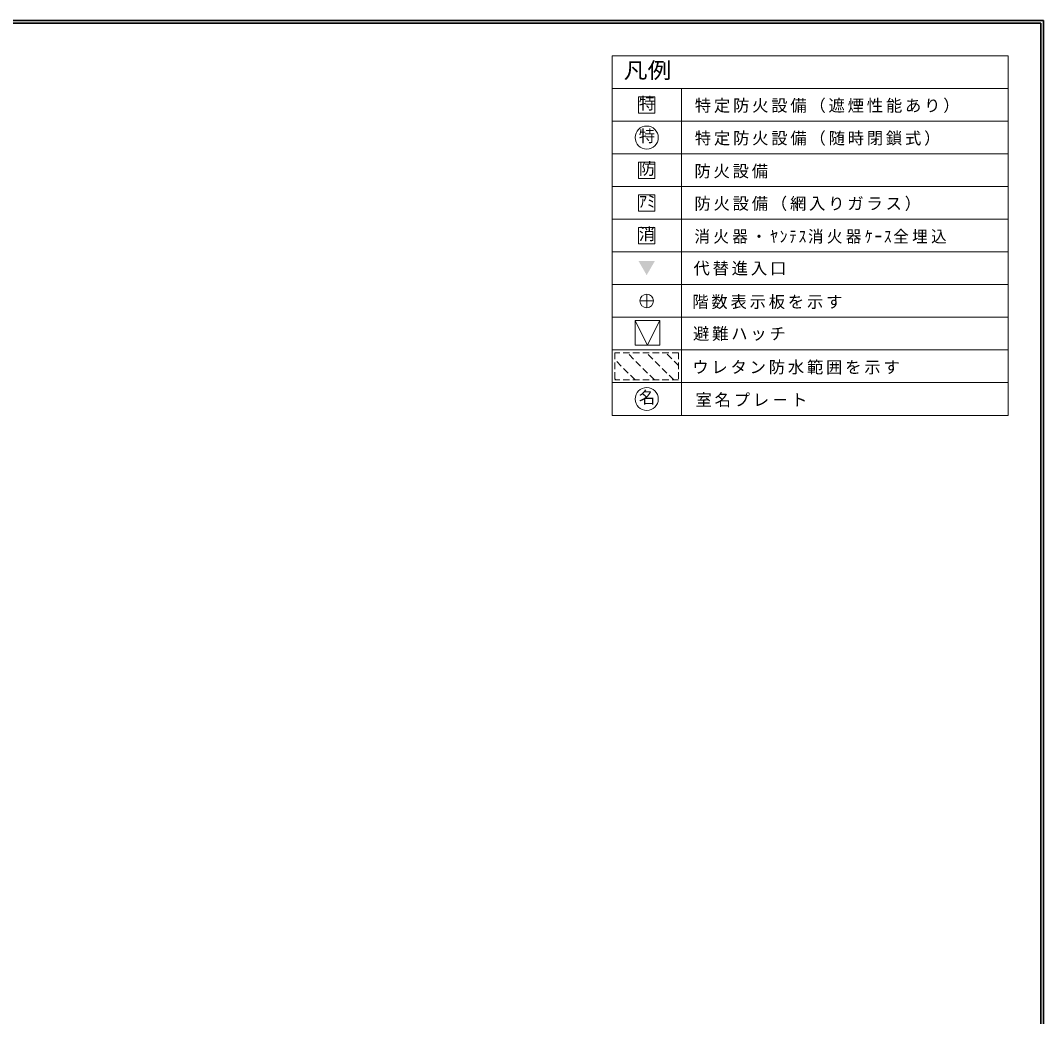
# Model space of a CAD drawing. Units: millimetres at full size; details may follow other scales. Extents: x -443943 to 462275, y -43546 to 79452.
# Drawn here: x -187132 to -168346, y -2014 to 16273 of the extents above; entities that cross this region are included whole.
import ezdxf
from ezdxf.enums import TextEntityAlignment as Align

# ---------------------------------------------------------------- set-up
doc = ezdxf.new("R2010")
doc.units = ezdxf.units.MM
doc.header["$LTSCALE"] = 100
doc.linetypes.add('CHAIN1', pattern=[8, 5, -1, 1, -1])
doc.linetypes.add('DASHED1', pattern=[1.8, 1.2, -0.6])
doc.layers.add('4-1_通り芯', color=4, linetype='Continuous', lineweight=9)
doc.styles.add('HGｺﾞｼｯｸM', font='')
doc.styles.add('ＭＳ ゴシック', font='')
doc.styles.get('HGｺﾞｼｯｸM').set_extended_font_data('HGｺﾞｼｯｸM')
doc.styles.get('ＭＳ ゴシック').set_extended_font_data('MS Gothic')

msp = doc.modelspace()

# ---------------------------------------------------------------- linework, layer by layer
at = {"layer": '4-1_通り芯', "color": 5, "lineweight": 30}
for p, q in [((-223746.1, 16273.1), (-168346.1, 16273.1)), ((-223696.1, 16223.1), (-168396.1, 16223.1)), ((-168396.1, 16223.1), (-168396.1, -21030.8)), ((-168346.1, 16273.1), (-168346.1, -23080.8))]:
    msp.add_line(p, q, dxfattribs=at)
at = {"layer": '4-1_通り芯', "color": 7, "lineweight": 15}
for p, q in [((-176269.7, 15623.1), (-168996.1, 15623.1)), ((-176269.7, 15623.1), (-176269.7, 9023.2)), ((-168996.1, 15623.1), (-168996.1, 9023.2)), ((-176269.7, 15023.1), (-168996.1, 15023.1)), ((-174996.1, 15023.1), (-174996.1, 9023.2)), ((-176269.7, 14423.1), (-168996.1, 14423.1)), ((-176269.7, 13823.1), (-168996.1, 13823.1)), ((-176269.7, 13223.1), (-168996.1, 13223.1)), ((-176269.7, 12623.1), (-168996.1, 12623.1)), ((-176269.7, 12023.1), (-168996.1, 12023.1)), ((-176269.7, 11423.1), (-168996.1, 11423.1)), ((-176269.7, 10823.1), (-168996.1, 10823.1)), ((-175394.6, 10532.5), (-175394.6, 10521.3)), ((-176269.7, 10223.1), (-168996.1, 10223.1)), ((-176269.7, 9623.2), (-168996.1, 9623.2)), ((-176269.7, 9023.2), (-168996.1, 9023.2))]:
    msp.add_line(p, q, dxfattribs=at)
at = {"layer": '4-1_通り芯', "color": 1, "lineweight": 18}
for p, q in [((-175782.9, 14873.1), (-175782.9, 14573.1)), ((-175482.9, 14873.1), (-175782.9, 14873.1)), ((-175482.9, 14573.1), (-175482.9, 14873.1)), ((-175782.9, 14573.1), (-175482.9, 14573.1)), ((-175782.9, 13673.1), (-175782.9, 13373.1)), ((-175482.9, 13673.1), (-175782.9, 13673.1)), ((-175482.9, 13373.1), (-175482.9, 13673.1)), ((-175782.9, 13373.1), (-175482.9, 13373.1)), ((-175782.9, 13073.1), (-175782.9, 12773.1)), ((-175482.9, 13073.1), (-175782.9, 13073.1)), ((-175482.9, 12773.1), (-175482.9, 13073.1)), ((-175782.9, 12773.1), (-175482.9, 12773.1)), ((-175782.9, 12473.1), (-175782.9, 12173.1)), ((-175482.9, 12473.1), (-175782.9, 12473.1)), ((-175482.9, 12173.1), (-175482.9, 12473.1)), ((-175782.9, 12173.1), (-175482.9, 12173.1))]:
    msp.add_line(p, q, dxfattribs=at)
at = {"layer": '4-1_通り芯', "color": 2, "lineweight": 15}
for p, q in [((-175758.1, 11123.1), (-175507.8, 11123.1)), ((-175632.9, 10998), (-175632.9, 11248.3))]:
    msp.add_line(p, q, dxfattribs=at)
at = {"layer": '4-1_通り芯', "color": 2, "linetype": 'CHAIN1', "lineweight": 15}
for p, q in [((-175619.6, 10313.3), (-175844.6, 10763.2)), ((-175394.6, 10763.2), (-175619.6, 10313.3))]:
    msp.add_line(p, q, dxfattribs=at)
at = {"layer": '4-1_通り芯', "linetype": 'DASHED1'}
for p, q in [((-175490.8, 9673.1), (-175990.8, 10173.1)), ((-175137.2, 9673.1), (-175637.2, 10173.1)), ((-175046.1, 9935.6), (-175283.7, 10173.1)), ((-175046.1, 10173.1), (-175046.1, 9673.1)), ((-175844.3, 9673.1), (-176219.7, 10048.5)), ((-176197.9, 9673.1), (-176219.7, 9694.9)), ((-175046.1, 9673.1), (-176219.7, 9673.1))]:
    msp.add_line(p, q, dxfattribs=at)
at = {"layer": '4-1_通り芯', "color": 2, "lineweight": 15}
msp.add_lwpolyline([(-175844.6, 10313.3), (-175844.6, 10763.2), (-175394.6, 10763.2), (-175394.6, 10313.3)], close=True, dxfattribs=at)
at = {"layer": '4-1_通り芯', "linetype": 'DASHED1'}
msp.add_lwpolyline([(-175046.1, 10173.1), (-176219.7, 10173.1), (-176219.7, 9673.1)], dxfattribs=at)
at = {"layer": '4-1_通り芯', "color": 1, "lineweight": 18}
for centre in [(-175632.9, 14123), (-175632.9, 9323.1)]:
    msp.add_circle(centre, 212.1, dxfattribs=at)
at = {"layer": '4-1_通り芯', "color": 2, "lineweight": 15}
msp.add_circle((-175632.9, 11123.1), 125.1, dxfattribs=at)
at = {"layer": '4-1_通り芯', "color": 1}
msp.add_solid([(-175483.4, 11856.8), (-175783.4, 11856.8), (-175633.4, 11597)], dxfattribs=at)

# ---------------------------------------------------------------- texts
at = {"layer": '4-1_通り芯', "color": 2, "style": 'HGｺﾞｼｯｸM', "width": 1.1}
msp.add_text('凡例', height=293.3, dxfattribs=at).set_placement((-176057.9, 15123.1), align=Align.BOTTOM_LEFT)
at = {"layer": '4-1_通り芯', "color": 1, "style": 'ＭＳ ゴシック'}
for s, p in [('特', (-175777.6, 14576.5)), ('特', (-175777.6, 13976.4)), ('防', (-175777.6, 13376.5)), ('ｱﾐ', (-175777.6, 12776.5)), ('消', (-175777.6, 12176.5)), ('名', (-175777.6, 9176.5))]:
    msp.add_text(s, height=219.9, dxfattribs=at).set_placement(p, align=Align.BOTTOM_LEFT)
at = {"layer": '4-1_通り芯', "color": 7, "char_height": 219.9, "attachment_point": 7}
for s, insert, style in [('\\T1.17;特定防火設備（遮煙性能あり）', (-174749.9, 14573.1), 'ＭＳ ゴシック'), ('\\T1.17;特定防火設備（随時閉鎖式）', (-174749.9, 13973), 'ＭＳ ゴシック'), ('\\T1.17;防火設備', (-174756.3, 13373.1), 'ＭＳ ゴシック'), ('\\T1.17;防火設備（網入りガラス）', (-174756.3, 12773.1), 'ＭＳ ゴシック'), ('\\T1.22;\\W0.95;消火器・ﾔﾝﾃｽ消火器ｹｰｽ全埋込', (-174756.3, 12173.1), 'ＭＳ ゴシック'), ('\\T1.17;代替進入口', (-174773.5, 11588.6), 'ＭＳ ゴシック'), ('\\T1.17;階数表示板を示す', (-174796.1, 10973.1), 'HGｺﾞｼｯｸM'), ('\\T1.17;避難ハッチ', (-174782.8, 10388.2), 'ＭＳ ゴシック'), ('\\T1.17;ウレタン防水範囲を示す', (-174796.1, 9773.1), 'HGｺﾞｼｯｸM'), ('\\T1.17;室名プレ－ト', (-174737.2, 9173.1), 'ＭＳ ゴシック')]:
    msp.add_mtext(s, dxfattribs=dict(at, insert=insert, style=style))

doc.saveas('drawing.dxf')
